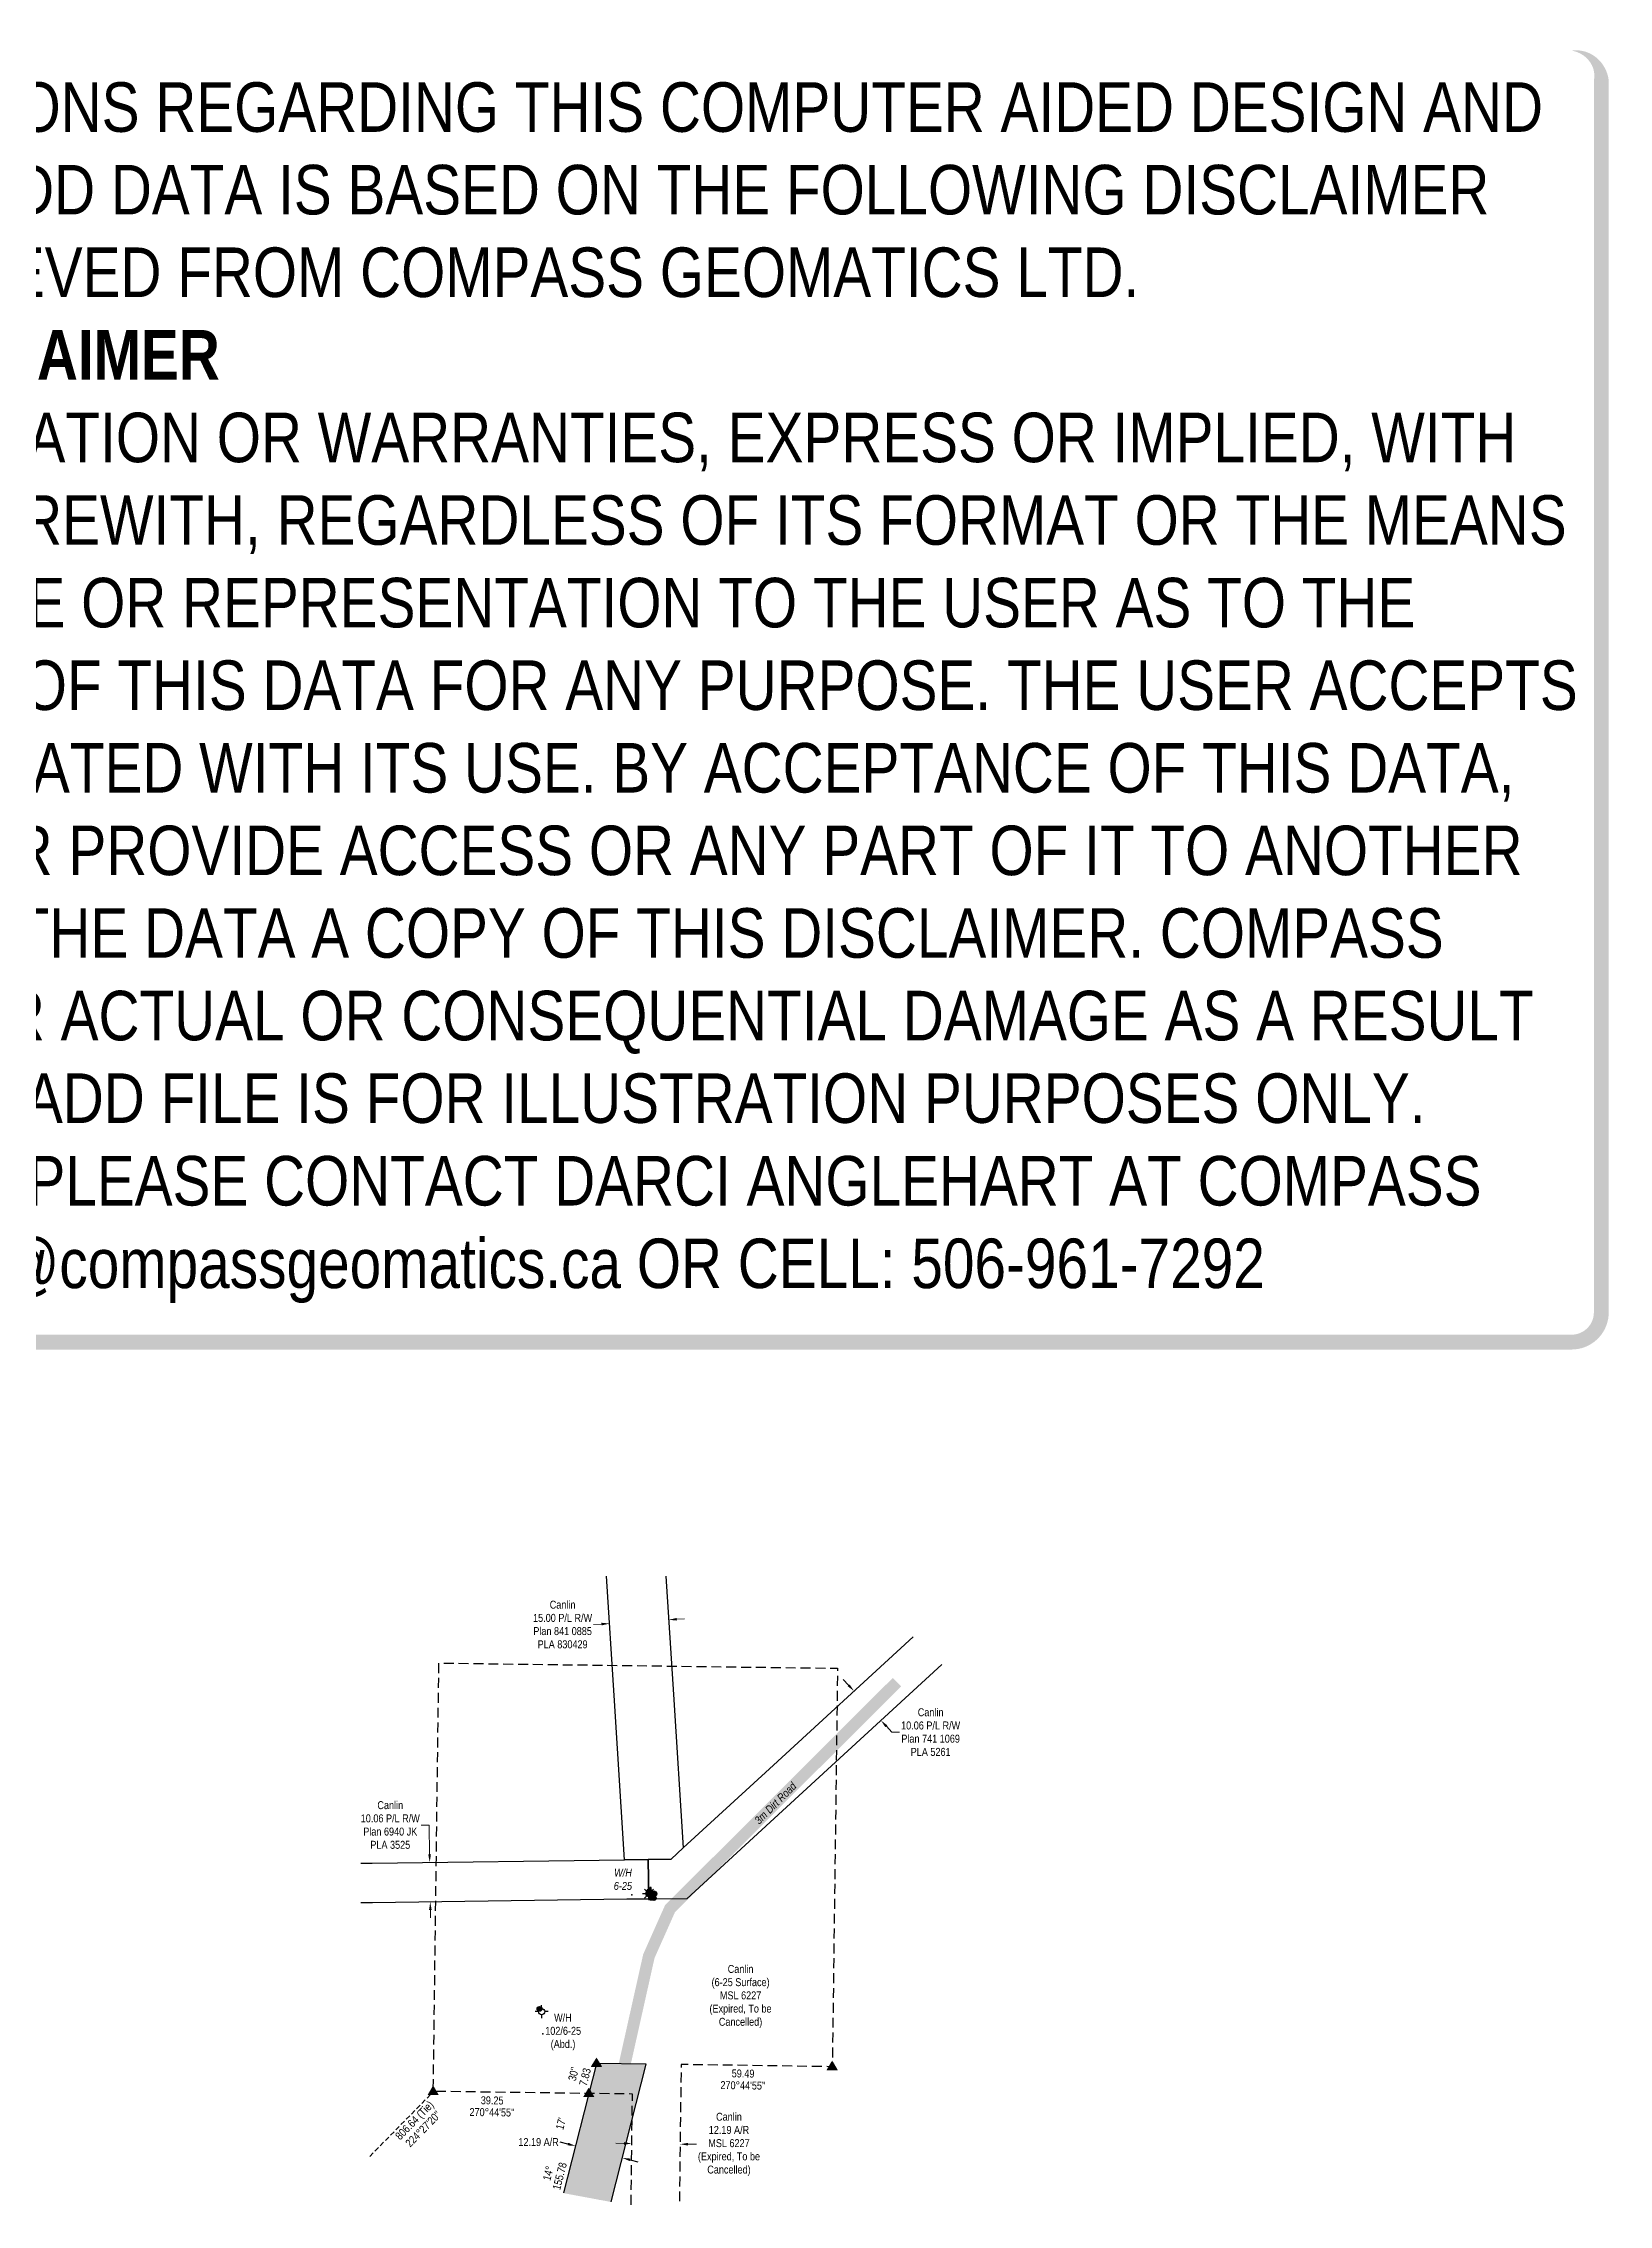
# Model space of a CAD drawing. Extents: x 567904 to 571852, y 5599310 to 5602173.
# Drawn here: x 569878 to 571852, y 5599446 to 5602173 of the extents above; entities that cross this region are included whole.
import ezdxf
from ezdxf.enums import TextEntityAlignment as Align

# ---------------------------------------------------------------- set-up
doc = ezdxf.new("R2010")
doc.units = 0
doc.header["$LTSCALE"] = 5
doc.header["$PDSIZE"] = 0.5
doc.linetypes.add('foc-ACCESSROAD', pattern=[3.75, 2.5, -1.25])
doc.linetypes.add('foc-TIELINE', pattern=[1.875, 1.25, -0.625])
doc.layers.get('Defpoints').update_dxf_attribs({"color": 9})
for name, color, linetype, lineweight in [('AS-GENERAL', 48, 'Continuous', 18), ('C-AR-T', 13, 'Continuous', 9), ('C-RW-T', 13, 'Continuous', 9), ('C-WS-T', 13, 'Continuous', 9)]:
    doc.layers.add(name, color=color, linetype=linetype, lineweight=lineweight)
doc.layers.add('AS-PIPE-AG', color=7, linetype='Continuous', true_color=0x7d00fa)
doc.layers.add('oil_and_gas_wells_pt', color=7, linetype='Continuous', true_color=0xcd7e37)
for name, color, linetype in [('AS-ROADS', 254, 'Continuous'), ('AS-SYMBOL', 7, 'Continuous'), ('C-RW', 13, 'Continuous'), ('C-WS', 13, 'foc-ACCESSROAD'), ('C-WS-S', 8, 'Continuous'), ('CG-SIGNATURES', 7, 'Continuous'), ('F-WS-S', 8, 'Continuous'), ('L-BD', 7, 'Continuous'), ('L-BD1', 253, 'Continuous'), ('L-MON', 1, 'Continuous'), ('L-TIE', 7, 'foc-TIELINE'), ('P-PROPOSED', 10, 'Continuous'), ('P-PROPOSED-H', 21, 'Continuous'), ('P-TXT', 4, 'Continuous')]:
    doc.layers.add(name, color=color, linetype=linetype)
doc.layers.add('DISCLAIMER', color=7, linetype='Continuous', plot=False)
doc.styles.add('80', font='ARIALN.TTF', dxfattribs={"height": 10})
doc.styles.add('80CG', font='ARIALN.TTF', dxfattribs={"height": 10})
doc.styles.add('80L', font='ARIALN.TTF', dxfattribs={"height": 10})
doc.styles.add('foc-LtypeFont', font='ARIALN.TTF', dxfattribs={"height": 7.35})
doc.linetypes.add('foc-FENCE-NOLINE', pattern='A,0,-6,["X",foc-LtypeFont,S=0.2,R=0,X=-0.625,Y=-0.75],-6.24', length=12.24)
doc.dimstyles.new('Compass 5 000', dxfattribs={"dimscale": 5, "dimtxt": 9, "dimasz": 2, "dimexe": 0.2, "dimexo": 0.0625, "dimgap": 0.5, "dimtad": 0, "dimtih": 1, "dimtoh": 1, "dimzin": 0, "dimdsep": 46, "dimtxsty": '80CG', "dimcen": 0.1, "dimse1": 1, "dimse2": 1, "dimclrd": 256, "dimclrt": 256, "dimaunit": 1, "dimadec": 4, "dimazin": 0, "dimtfac": 0.06, "dimtofl": 0, "dimtmove": 0, "dimatfit": 1, "dimfxl": 0.2, "dimtolj": 1, "dimtzin": 0, "dimlwd": -1, "dimarcsym": 0})

# ---------------------------------------------------------------- blocks, each defined once
blk = doc.blocks.new('PIG')
h = blk.add_hatch(color=255)
h.dxf.hatch_style = 1
edge = h.paths.add_edge_path()
edge.add_arc((0, 0), 0.85, 0, 360)
at = {"layer": 'AS-SYMBOL'}
h = blk.add_hatch(color=13, dxfattribs=at)
h.dxf.hatch_style = 1
h.paths.add_polyline_path([(-0.1, 0, 1), (-0.55, 0, 1)])
h = blk.add_hatch(color=13, dxfattribs=at)
h.dxf.hatch_style = 1
h.paths.add_polyline_path([(0.1, 0, 1), (0.55, 0, 1)])
at = {"layer": 'AS-SYMBOL', "color": 13}
for centre, radius in [((0, 0), 0.75), ((-0.33, 0), 0.225), ((0.33, 0), 0.225)]:
    blk.add_circle(centre, radius, dxfattribs=at)
blk = doc.blocks.new('RISER')
h = blk.add_hatch(color=255)
h.dxf.hatch_style = 1
edge = h.paths.add_edge_path()
edge.add_arc((0, 0), 0.7, 0, 360)
blk.add_hatch(color=13).paths.add_polyline_path([(0.58, -0.15), (-0.58, -0.15, 0.774597)])
at = {"color": 13}
blk.add_line((-0.58, -0.15), (0.58, -0.15), dxfattribs=at)
blk.add_circle((0, 0), 0.6, dxfattribs=at)
blk = doc.blocks.new('GABD')
for p, q in [((-0.81, 0), (-1.62, 0)), ((0, 0.81), (0, 1.62)), ((1.62, 0), (0.81, 0)), ((0, -0.81), (0, -1.62))]:
    blk.add_line(p, q)
blk.add_circle((0, 0), 0.8)
blk = doc.blocks.new('GAS')
h = blk.add_hatch(color=255)
h.dxf.hatch_style = 1
edge = h.paths.add_edge_path()
edge.add_arc((0, 0), 0.9, 0, 360)
for p, q in [((-0.81, 0), (-1.62, 0)), ((-0.57, 0.57), (-1.14, 1.14)), ((0, 0.81), (0, 1.62)), ((0.57, 0.57), (1.14, 1.14)), ((1.62, 0), (0.81, 0)), ((-0.57, -0.57), (-1.14, -1.14)), ((0, -0.81), (0, -1.62)), ((1.14, -1.14), (0.57, -0.57))]:
    blk.add_line(p, q)
blk.add_circle((0, 0), 0.8)
blk = doc.blocks.new('TRIA')
blk.add_hatch(color=255).paths.add_polyline_path([(-0.04, 1.52), (-1.47, -0.87), (1.39, -0.87)])
blk = doc.blocks.new('TRIAA')
blk.add_blockref('TRIA', (0, 0))
blk = doc.blocks.new('TRIB')
at = {"color": 1}
blk.add_lwpolyline([(-1.12, -0.67), (-0.04, 1.13), (1.04, -0.67)], close=True, dxfattribs=at)
blk = doc.blocks.new('TRIBB')
blk.add_blockref('TRIB', (0, 0))
blk = doc.blocks.new('TRICC')
for name in ['TRIAA', 'TRIBB']:
    blk.add_blockref(name, (0, 0))
blk = doc.blocks.new('plspike')
blk.add_blockref('TRICC', (0, 0))
blk = doc.blocks.new('*D424')
at = {"layer": 'C-RW-T', "transparency": 16777216}
for p, q in [((570893.7, 5600101.8), (570887, 5600109.2)), ((570941.3, 5600050), (570948, 5600042.7)), ((570948, 5600042.7), (570958, 5600042.7))]:
    blk.add_line(p, q, dxfattribs=at)
for points in [[(570895, 5600102.9), (570892.5, 5600100.7), (570900.5, 5600094.4)], [(570942.5, 5600051.2), (570940, 5600048.9), (570934.5, 5600057.4)]]:
    blk.add_solid(points, dxfattribs=at)
at = {"layer": 'Defpoints', "color": 0, "transparency": 16777216}
for p in [(570907.8, 5600101.1), (570941.8, 5600064.1), (570934.5, 5600057.4)]:
    blk.add_point(p, dxfattribs=at)
at = {"layer": 'C-RW-T', "transparency": 16777216, "insert": (570997.1, 5600042.7), "char_height": 10, "attachment_point": 5, "style": '80CG'}
blk.add_mtext('\\A1;Canlin\\P10.06 P/L R/W\\PPlan 741 1069\\PPLA 5261', dxfattribs=at)
blk = doc.blocks.new('*D425')
at = {"layer": 'C-RW-T', "transparency": 16777216}
for p, q in [((570582.1, 5600179), (570572.1, 5600178.4)), ((570676.9, 5600185), (570686.8, 5600185.7))]:
    blk.add_line(p, q, dxfattribs=at)
for points in [[(570582, 5600180.7), (570582.2, 5600177.3), (570592.1, 5600179.6)], [(570676.8, 5600186.7), (570677, 5600183.4), (570666.9, 5600184.4)]]:
    blk.add_solid(points, dxfattribs=at)
at = {"layer": 'Defpoints', "color": 0, "transparency": 16777216}
for p in [(570592.1, 5600179.6), (570592.6, 5600171.2), (570667.4, 5600176)]:
    blk.add_point(p, dxfattribs=at)
at = {"layer": 'C-RW-T', "transparency": 16777216, "insert": (570533, 5600178.4), "char_height": 10, "attachment_point": 5, "style": '80CG'}
blk.add_mtext('\\A1;Canlin\\P15.00 P/L R/W\\PPlan 841 0885\\PPLA 830429', dxfattribs=at)
blk = doc.blocks.new('*D426')
at = {"layer": 'C-RW-T', "transparency": 16777216}
for p, q in [((570364.8, 5599925.5), (570354.8, 5599925.5)), ((570365.3, 5599888.5), (570364.8, 5599925.5)), ((570366.3, 5599818.5), (570366.4, 5599808.5))]:
    blk.add_line(p, q, dxfattribs=at)
for points in [[(570367, 5599888.5), (570363.6, 5599888.5), (570365.4, 5599878.5)], [(570367.9, 5599818.5), (570364.6, 5599818.4), (570366.1, 5599828.5)]]:
    blk.add_solid(points, dxfattribs=at)
at = {"layer": 'Defpoints', "color": 0, "transparency": 16777216}
for p in [(570343.4, 5599878.2), (570344, 5599828.2), (570366.1, 5599828.5)]:
    blk.add_point(p, dxfattribs=at)
at = {"layer": 'C-RW-T', "transparency": 16777216, "insert": (570315.7, 5599925.5), "char_height": 10, "attachment_point": 5, "style": '80CG'}
blk.add_mtext('\\A1;Canlin\\P10.06 P/L R/W\\PPlan 6940 JK\\PPLA 3525', dxfattribs=at)
blk = doc.blocks.new('*D427')
at = {"layer": 'C-AR-T', "transparency": 16777216}
for p, q in [((570610.3, 5599523.8), (570600.3, 5599524)), ((570691.2, 5599522.8), (570701.7, 5599522.7))]:
    blk.add_line(p, q, dxfattribs=at)
for points in [[(570610.3, 5599525.5), (570610.3, 5599522.2), (570620.3, 5599523.7)], [(570691.2, 5599524.5), (570691.2, 5599521.1), (570681.2, 5599522.9)]]:
    blk.add_solid(points, dxfattribs=at)
at = {"layer": 'Defpoints', "color": 0, "transparency": 16777216}
for p in [(570681.2, 5599522.9), (570620, 5599504.2), (570680.9, 5599503.4)]:
    blk.add_point(p, dxfattribs=at)
at = {"layer": 'C-AR-T', "transparency": 16777216, "insert": (570742.8, 5599522.7), "char_height": 10, "attachment_point": 5, "style": '80CG'}
blk.add_mtext('\\A1;Canlin\\P12.19 A/R\\PMSL 6227\\P(Expired, To be\\PCancelled)', dxfattribs=at)
blk = doc.blocks.new('*D428')
at = {"layer": 'Defpoints', "color": 0, "transparency": 16777216}
for p in [(570548.6, 5599517.4), (570549.4, 5599520.6), (570607.5, 5599502.4)]:
    blk.add_point(p, dxfattribs=at)
at = {"layer": 'P-TXT', "transparency": 16777216}
for p, q in [((570539.7, 5599523.1), (570530, 5599525.5)), ((570618.1, 5599503.1), (570627.7, 5599500.6))]:
    blk.add_line(p, q, dxfattribs=at)
for points in [[(570540.1, 5599524.7), (570539.3, 5599521.4), (570549.4, 5599520.6)], [(570618.5, 5599504.7), (570617.6, 5599501.5), (570608.4, 5599505.6)]]:
    blk.add_solid(points, dxfattribs=at)
at = {"layer": 'P-TXT', "transparency": 16777216, "insert": (570502.7, 5599525.5), "char_height": 10, "attachment_point": 5, "style": '80CG'}
blk.add_mtext('\\A1;12.19 A/R', dxfattribs=at)
blk = doc.blocks.new('Disclaimer_Legal')
at = {"layer": 'DISCLAIMER', "color": 254, "flags": 128}
blk.add_lwpolyline([(-3612.9, -1104.6, 37.5, 37.5, 0), (4096.1, -1104.6, 37.5, 37.5, 0.414214), (4171.1, -1029.6, 37.5, 37.5, 0), (4171.1, 2078.7, 37.5, 0, 0.414214), (4096.1, 2153.7, 0, 0, 0), (-3612.9, 2153.7, 0, 0, 0.414214), (-3687.9, 2078.7, 0, 0, 0), (-3687.9, -1029.6, 0, 37.5, 0.414214)], format="xyseb", close=True, dxfattribs=at)
at = {"layer": 'DISCLAIMER', "color": 254, "insert": (241.6, 533.9), "char_height": 125, "width": 7717.568, "attachment_point": 5, "style": '80'}
blk.add_mtext('NOTICE TO THE CORPORATION, PERSON &/OR PERSONS REGARDING THIS COMPUTER AIDED DESIGN AND DRAFTING (CADD) FILES. ACCEPTANCE OF THE CADD DATA IS BASED ON THE FOLLOWING DISCLAIMER WHICH COVERS ALL CADD DATA RECIEVED FROM COMPASS GEOMATICS LTD.\\P{\\fArial Narrow|b1|i0|c0|p34;DISCLAIMER}\\PCOMPASS GEOMATICS LTD. MAKES NO REPRESENTATION OR WARRANTIES, EXPRESS OR IMPLIED, WITH RESPECT TO THE REUSE OF THE DATA PROVIDED HEREWITH, REGARDLESS OF ITS FORMAT OR THE MEANS OF ITS TRANSMISSION. THERE IS NO GUARANTEE OR REPRESENTATION TO THE USER AS TO THE ACCURACY, CURRENCY, SUITABILITY OR RELIABILITY OF THIS DATA FOR ANY PURPOSE. THE USER ACCEPTS THE DATA "AS IS", AND ASSUMES ALL RISKS ASSOCIATED WITH ITS USE. BY ACCEPTANCE OF THIS DATA, THE USER AGREES NOT TO TRANSMIT THIS DATA OR PROVIDE ACCESS OR ANY PART OF IT TO ANOTHER PARTY UNLESS THE USER SHALL INCLUDE WITH THE DATA A COPY OF THIS DISCLAIMER. COMPASS GEOMATICS LTD. ASSUMES NO RESPONSIBILITY FOR ACTUAL OR CONSEQUENTIAL DAMAGE AS A RESULT OF ANY USER\'S RELIANCE ON THIS DATA. THIS CADD FILE IS FOR ILLUSTRATION PURPOSES ONLY.\\PIF YOU REQUIRE MORE ACCURATE INFORMATION, PLEASE CONTACT DARCI ANGLEHART AT COMPASS GEOMATICS LTD. VIA EMAIL: darci.anglehart@compassgeomatics.ca OR CELL: 506-961-7292', dxfattribs=at)

msp = doc.modelspace()

# ---------------------------------------------------------------- hatches: boundary and pattern name
at = {"layer": 'P-PROPOSED-H'}
h = msp.add_hatch(color=256, dxfattribs=at)
h.dxf.hatch_style = 1
h.paths.add_polyline_path([(570638.449, 5599623.645), (570575.842, 5599624.47), (570534.22, 5599461.095), (570594.2, 5599449.961)])

# ---------------------------------------------------------------- linework, layer by layer
at = {"layer": 'AS-PIPE-AG', "flags": 128}
for points in [[(570642.747, 5599838.785), (570644.597, 5599839.265), (570644.732, 5599846.58), (570642.847, 5599846.565), (570642.667, 5599842.01)], [(570644.687, 5599839.2), (570644.667, 5599833.36), (570648.352, 5599833.435), (570647.532, 5599838.04)]]:
    msp.add_lwpolyline(points, dxfattribs=at)
at = {"layer": 'AS-ROADS', "const_width": 14.993, "flags": 128}
msp.add_lwpolyline([(570573.335, 5599453.95), (570641.767, 5599759.985), (570668.477, 5599820.045), (570954.652, 5600105.78)], dxfattribs=at)
at = {"layer": 'C-RW'}
for points in [[(570663.373, 5600239.621), (570672.9, 5600089.964), (570685.201, 5599896.73), (570669.788, 5599882.57), (570641.111, 5599882.195), (570611.027, 5599881.786), (570597.837, 5600089.003), (570588.249, 5600239.621)], [(571011.407, 5600128.029), (570794.616, 5599928.943), (570689.67, 5599832.573), (570641.801, 5599831.93), (570641.111, 5599882.195), (570669.788, 5599882.57), (570685.201, 5599896.73), (570793.753, 5599996.415), (570975.272, 5600163.11)], [(570278.742, 5599877.337), (570292.846, 5599877.525), (570611.027, 5599881.786), (570641.111, 5599882.195), (570641.801, 5599831.93), (570614.215, 5599831.798), (570293.485, 5599827.474), (570278.742, 5599827.276)]]:
    msp.add_lwpolyline(points, dxfattribs=at)
at = {"layer": 'C-WS', "flags": 128}
msp.add_lwpolyline([(570619.281, 5599446.463), (570621.105, 5599586.15), (570369.935, 5599589.431), (570376.992, 5600129.825), (570879.692, 5600123.26), (570873.132, 5599620.58), (570682.493, 5599623.411), (570680.182, 5599446.463)], dxfattribs=at)
at = {"layer": 'L-TIE'}
msp.add_line((570289.832, 5599507.403), (570369.977, 5599589.085), dxfattribs=at)
at = {"layer": 'oil_and_gas_wells_pt'}
for p in [(570620.387, 5599837.428), (570508.269, 5599661.901)]:
    msp.add_point(p, dxfattribs=at)
at = {"layer": 'P-PROPOSED', "flags": 128}
msp.add_lwpolyline([(570594.213, 5599450.014), (570638.449, 5599623.645), (570575.842, 5599624.47), (570534.276, 5599461.315)], dxfattribs=at)

# ---------------------------------------------------------------- block references
at = {"layer": 'AS-SYMBOL', "xscale": 4.997732800000001, "yscale": 4.997732800000001, "zscale": 4.997732800000001}
for name, p in [('RISER', (570642.287, 5599842.2)), ('RISER', (570644.957, 5599833.525)), ('PIG', (570647.897, 5599838.625)), ('RISER', (570647.202, 5599835.47)), ('RISER', (570648.022, 5599833.405)), ('RISER', (570503.887, 5599693.49))]:
    msp.add_blockref(name, p, dxfattribs=at)
at = {"layer": 'C-WS-S', "xscale": 4.997732800000001, "yscale": 4.997732800000001, "zscale": 4.997732800000001}
msp.add_blockref('GAS', (570641.922, 5599838.85), dxfattribs=at)
at = {"layer": 'CG-SIGNATURES', "linetype": 'foc-FENCE-NOLINE', "xscale": 0.5, "yscale": 0.5, "zscale": 0.5}
msp.add_blockref('Disclaimer_Legal', (569757.29, 5601087.007), dxfattribs=at)
at = {"layer": 'F-WS-S', "xscale": 4.997732800000001, "yscale": 4.997732800000001, "zscale": 4.997732800000001}
msp.add_blockref('GABD', (570506.597, 5599690.08), dxfattribs=at)
at = {"layer": 'L-MON', "xscale": 4.997732800000001, "yscale": 4.997732800000001, "zscale": 4.997732800000001}
for p in [(570575.842, 5599624.47), (570873.132, 5599620.58), (570369.977, 5599589.085), (570566.157, 5599586.55)]:
    msp.add_blockref('plspike', p, dxfattribs=at)

# ---------------------------------------------------------------- texts
at = {"layer": 'AS-GENERAL', "insert": (570773.972, 5599932.835), "char_height": 9.99055, "attachment_point": 1, "rotation": 44.955919, "style": '80L'}
msp.add_mtext_dynamic_manual_height_columns('{\\fArial Narrow|b0|i1|c0|p34;3m Dirt Road}', width=74.07563, gutter_width=50, heights=[0], dxfattribs=at)
at = {"layer": 'C-WS-T', "insert": (570597.287, 5599870.351), "char_height": 9.99558, "attachment_point": 1, "style": '80L'}
msp.add_mtext_dynamic_manual_height_columns('\\pi0.77664;{\\fArial Narrow|b0|i1|c0|p34;W/H\\P\\pi0.29936;6-25}', width=22.74445, gutter_width=50, heights=[0], dxfattribs=at)
at = {"layer": 'F-WS-S', "insert": (570510.113, 5599687.553), "char_height": 9.99547, "attachment_point": 1, "style": '80L'}
msp.add_mtext_dynamic_manual_height_columns('\\pi12.183;W/H\\P\\pi1.0049;102/6-25\\P\\pi7.8571;(Abd.)', width=45.50978, gutter_width=50, heights=[0], dxfattribs=at)
at = {"layer": 'L-BD', "style": '80L'}
for s, p in [('806.64 (Tie)', (570347.019, 5599552.129)), ("224°27'20''", (570357.186, 5599542.153))]:
    msp.add_text(s, height=9.99547, rotation=45.543896, dxfattribs=at).set_placement(p, align=Align.MIDDLE)
at = {"layer": 'L-BD1', "style": '80L'}
for s, height, rotation, p in [("30''", 9.9955, 75.6726, (570546.729, 5599611.416)), ('7.83', 9.9955, 75.6726, (570561.255, 5599607.706)), ("270°44'55''", 9.99547, 359.2517, (570760.411, 5599597.061)), ('59.49', 9.9955, 359.2517, (570760.607, 5599612.053)), ('39.25', 9.9955, 359.2517, (570444.186, 5599578.13)), ("270°44'55''", 9.99547, 359.2517, (570443.991, 5599563.138)), ("17'", 9.9955, 75.6726, (570530.778, 5599548.806)), ('14°', 9.9955, 75.7088, (570514.823, 5599486.272)), ('155.78', 9.9955, 75.7088, (570529.352, 5599482.571))]:
    msp.add_text(s, height=height, rotation=rotation, dxfattribs=at).set_placement(p, align=Align.MIDDLE)

# ---------------------------------------------------------------- dimensions: what is measured, and where the dimension line sits
at = {"layer": 'C-AR-T', "color": 6}
dim = msp.add_linear_dim(base=(570681.18, 5599522.919), p1=(570620.035, 5599504.175), p2=(570680.925, 5599503.379), angle=359.251733, text='Canlin\\P12.19 A/R\\PMSL 6227\\P(Expired, To be\\PCancelled)', dimstyle='Compass 5 000', dxfattribs=at)
dim.commit()
dim.dimension.update_dxf_attribs({"geometry": '*D427', "text_midpoint": (570742.813, 5599522.65), "dimtype": 161})
at = {"layer": 'C-RW-T', "color": 6}
for p1, p2, distance, text, picture, middle in [((570667.425, 5600175.97), (570592.604, 5600171.207), -8.441, 'Canlin\\P15.00 P/L R/W\\PPlan 841 0885\\PPLA 830429', '*D425', (570533.022, 5600178.36)), ((570907.798, 5600101.146), (570941.807, 5600064.113), -9.904, 'Canlin\\P10.06 P/L R/W\\PPlan 741 1069\\PPLA 5261', '*D424', (570997.125, 5600042.683))]:
    dim = msp.add_aligned_dim(p1=p1, p2=p2, distance=distance, text=text, dimstyle='Compass 5 000', dxfattribs=at)
    dim.commit()
    dim.dimension.update_dxf_attribs({"geometry": picture, "text_midpoint": middle})
dim = msp.add_linear_dim(base=(570366.117, 5599828.453), p1=(570343.35, 5599878.202), p2=(570344.025, 5599828.155), angle=270.772476, text='Canlin\\P10.06 P/L R/W\\PPlan 6940 JK\\PPLA 3525', dimstyle='Compass 5 000', dxfattribs=at)
dim.commit()
dim.dimension.update_dxf_attribs({"geometry": '*D426', "text_midpoint": (570315.722, 5599925.51), "dimtype": 161})
at = {"layer": 'P-TXT', "color": 6}
dim = msp.add_linear_dim(base=(570549.375, 5599520.581), p1=(570607.547, 5599502.351), p2=(570548.559, 5599517.379), angle=165.707068, text='12.19 A/R', dimstyle='Compass 5 000', dxfattribs=at)
dim.commit()
dim.dimension.update_dxf_attribs({"geometry": '*D428', "text_midpoint": (570502.712, 5599525.519), "dimtype": 161})

# ---------------------------------------------------------------- next in the draw order: texts
at = {"layer": 'C-WS-T', "insert": (570712.446, 5599748.922), "char_height": 9.99547, "attachment_point": 1, "style": '80L', "bg_fill": 2}
msp.add_mtext_dynamic_manual_height_columns('\\pi28.766;Canlin\\P\\pi8.417;(6-25 Surface)\\P\\pi18.917;MSL 6227\\P\\pi5.7681;{\\A1;(Expired, To be\\P\\pi17.574;Cancelled)}', width=88.63631, gutter_width=50, heights=[0], dxfattribs=at)

doc.saveas('drawing.dxf')
